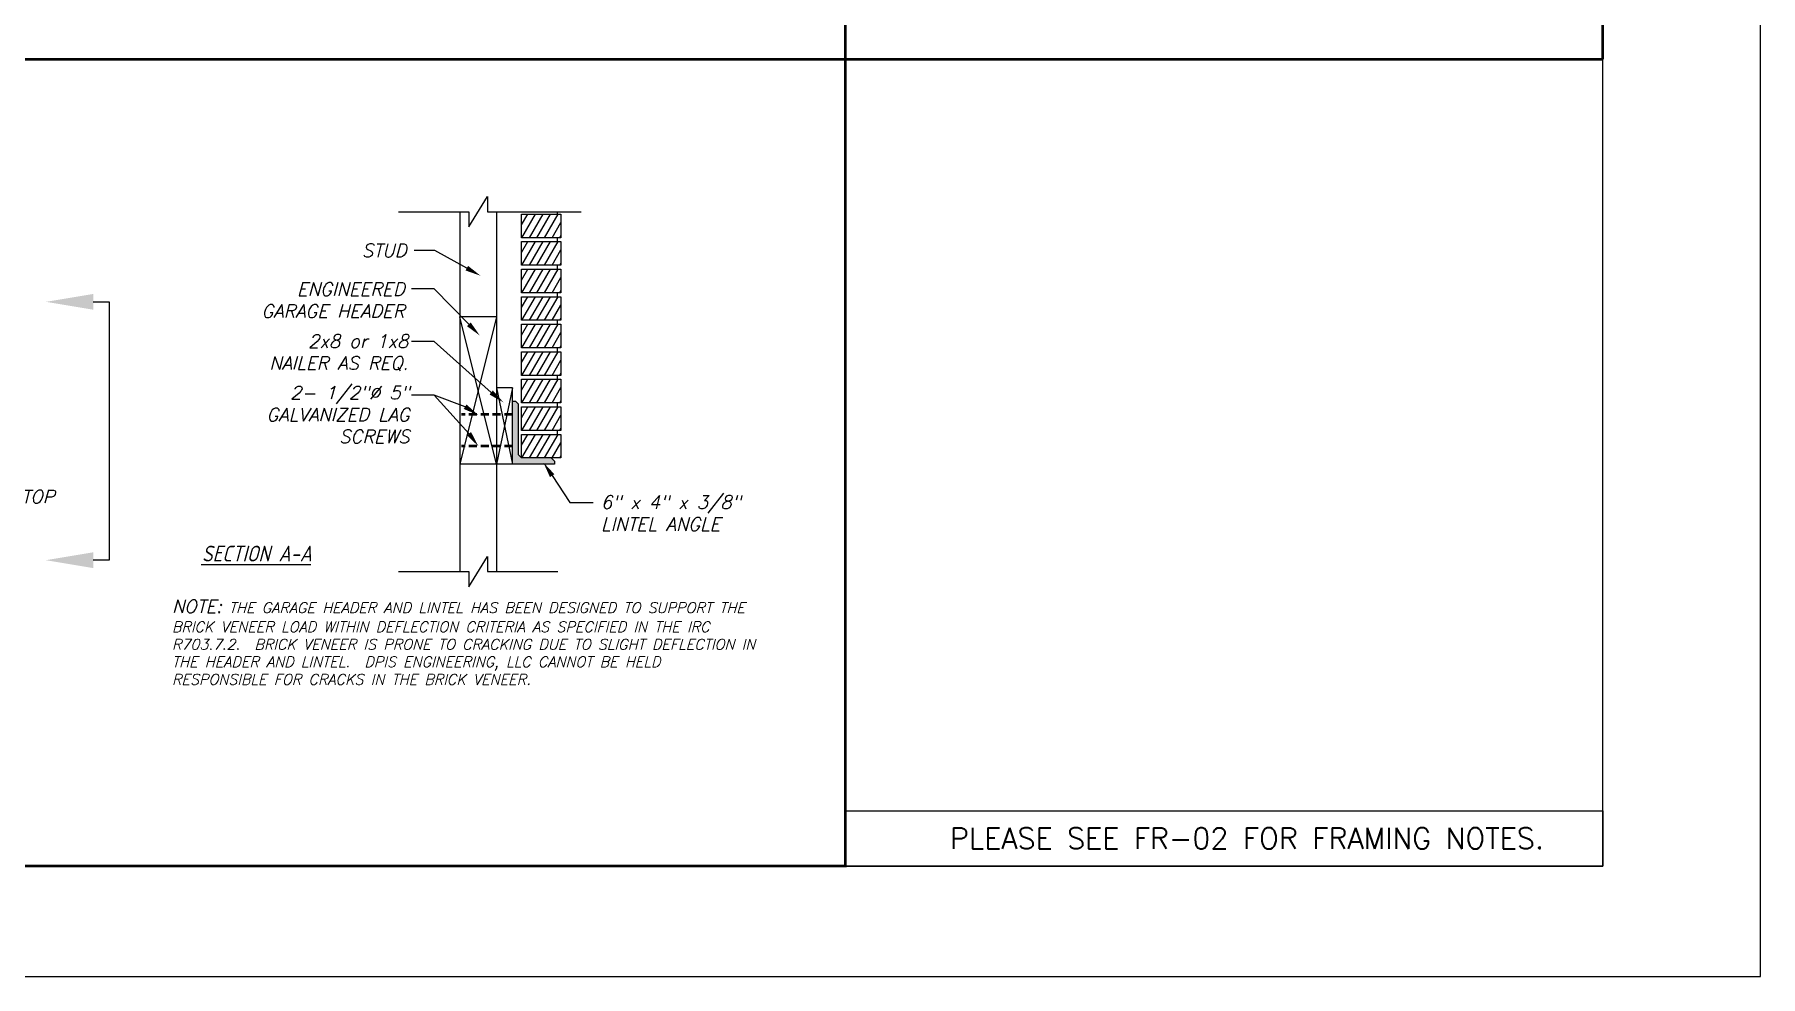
# Model space of a CAD drawing. Header units: inches. Extents: x 683 to 9753, y -6805 to 20230.
# Drawn here: x 1896 to 2553, y -4195 to -3837 of the extents above; entities that cross this region are included whole.
import ezdxf
from ezdxf.enums import TextEntityAlignment as Align

# ---------------------------------------------------------------- set-up
doc = ezdxf.new("R2010")
doc.units = ezdxf.units.IN
doc.header["$LTSCALE"] = 48
doc.header["$MEASUREMENT"] = 0
doc.linetypes.add('HIDDEN4', pattern=[0.09375, 0.0625, -0.03125])
doc.layers.get('Defpoints').update_dxf_attribs({"color": 251})
doc.layers.add('DPIS-BL', color=9, linetype='Continuous')
doc.layers.add('DPIS-TEXT', color=7, linetype='Continuous')
doc.styles.add('DPIS-ARCHTXT', font='ARCHITXT.shx')
doc.styles.add('SIMPLEX', font='simplex.shx', dxfattribs={"oblique": 15, "height": 4})

msp = doc.modelspace()

# ---------------------------------------------------------------- hatches: boundary and pattern name
h = msp.add_hatch()
h.set_pattern_fill('ANSI31', color=251, scale=20, angle=15, style=0)
h.set_pattern_definition([(60, (644.772, -3762.817), (-2.1650635, 1.25), [])])
h.paths.add_polyline_path([(2081.45129, -3914.24337), (2081.45129, -3905.26515), (2096.45129, -3905.26515), (2096.45129, -3914.24337)])
h = msp.add_hatch()
h.set_pattern_fill('ANSI31', color=251, scale=20, angle=15, style=0)
h.set_pattern_definition([(60, (644.772, -3773.2953), (-2.1650635, 1.25), [])])
h.paths.add_polyline_path([(2081.45129, -3924.72159), (2081.45129, -3915.74337), (2096.45129, -3915.74337), (2096.45129, -3924.72159)])
h = msp.add_hatch()
h.set_pattern_fill('ANSI31', color=251, scale=20, angle=15, style=0)
h.set_pattern_definition([(60, (644.772, -3783.7735), (-2.1650635, 1.25), [])])
h.paths.add_polyline_path([(2081.45129, -3935.19981), (2081.45129, -3926.22159), (2096.45129, -3926.22159), (2096.45129, -3935.19981)])
h = msp.add_hatch()
h.set_pattern_fill('ANSI31', color=251, scale=20, angle=15, style=0)
h.set_pattern_definition([(60, (644.772, -3794.2518), (-2.1650635, 1.25), [])])
h.paths.add_polyline_path([(2081.45129, -3945.67802), (2081.45129, -3936.69981), (2096.45129, -3936.69981), (2096.45129, -3945.67802)])
h = msp.add_hatch()
h.set_pattern_fill('ANSI31', color=251, scale=20, angle=15, style=0)
h.set_pattern_definition([(60, (644.772, -3804.73), (-2.1650635, 1.25), [])])
h.paths.add_polyline_path([(2081.45129, -3956.15624), (2081.45129, -3947.17802), (2096.45129, -3947.17802), (2096.45129, -3956.15624)])
h = msp.add_hatch()
h.set_pattern_fill('ANSI31', color=251, scale=20, angle=15, style=0)
h.set_pattern_definition([(60, (644.772, -3815.2082), (-2.1650635, 1.25), [])])
h.paths.add_polyline_path([(2081.45129, -3966.63446), (2081.45129, -3957.65624), (2096.45129, -3957.65624), (2096.45129, -3966.63446)])
h = msp.add_hatch()
h.set_pattern_fill('ANSI31', color=251, scale=20, angle=15, style=0)
h.set_pattern_definition([(60, (644.772, -3825.6864), (-2.1650635, 1.25), [])])
h.paths.add_polyline_path([(2081.45129, -3977.11267), (2081.45129, -3968.13446), (2096.45129, -3968.13446), (2096.45129, -3977.11267)])
msp.add_hatch(color=256).paths.add_polyline_path([(2080.28463, -3977.56911), (2079.11796, -3976.40244), (2077.95129, -3976.40244), (2077.95129, -4000.40244), (2093.95129, -4000.40244), (2093.95129, -3999.23578), (2092.78463, -3998.06911), (2081.45129, -3998.06911), (2080.28463, -3996.90244)])
h = msp.add_hatch()
h.set_pattern_fill('ANSI31', color=251, scale=20, angle=15, style=0)
h.set_pattern_definition([(60, (644.772, -3836.1646), (-2.1650635, 1.25), [])])
h.paths.add_polyline_path([(2081.45129, -3987.59089), (2081.45129, -3978.61267), (2096.45129, -3978.61267), (2096.45129, -3987.59089)])
h = msp.add_hatch()
h.set_pattern_fill('ANSI31', color=251, scale=20, angle=15, style=0)
h.set_pattern_definition([(60, (644.772, -3846.6428), (-2.1650635, 1.25), [])])
h.paths.add_polyline_path([(2081.45129, -3998.06911), (2081.45129, -3989.09089), (2096.45129, -3989.09089), (2096.45129, -3998.06911)])

# ---------------------------------------------------------------- linework, layer by layer
at = {"color": 251}
for p, q in [((2057.95129, -3904.35575), (2057.95129, -3944.40244)), ((2071.95129, -3904.35575), (2071.95129, -3944.40244)), ((2057.95129, -4000.40244), (2057.95129, -4041.33203)), ((2071.95129, -4000.40244), (2071.95129, -4041.33203))]:
    msp.add_line(p, q, dxfattribs=at)
for p, q in [((2095.14875, -3905.26515), (2095.14875, -3904.35575)), ((2095.14875, -3915.74337), (2095.14875, -3914.24337)), ((2095.14875, -3926.22159), (2095.14875, -3924.72159)), ((2095.14875, -3936.69981), (2095.14875, -3935.19981)), ((2071.95129, -3944.40244), (2057.95129, -4000.40244)), ((2071.95129, -4000.40244), (2057.95129, -3944.40244)), ((2071.95129, -3944.40244), (2057.95129, -3944.40244)), ((2057.95129, -3944.40244), (2057.95129, -4000.40244)), ((2071.95129, -3944.40244), (2071.95129, -4000.40244)), ((2095.14875, -3947.17802), (2095.14875, -3945.67802)), ((2095.14875, -3957.65624), (2095.14875, -3956.15624)), ((2077.95129, -3971.40244), (2071.95129, -3971.40244)), ((2077.95129, -3971.40244), (2071.95129, -4000.40244)), ((2071.95129, -3971.40244), (2077.95129, -4000.40244)), ((2077.95129, -4000.40244), (2077.95129, -3971.40244)), ((2095.14875, -3968.13446), (2095.14875, -3966.63446)), ((2077.95129, -4000.40244), (2077.95129, -3976.40244)), ((2077.95129, -3976.40244), (2079.11796, -3976.40244)), ((2080.28463, -3977.56911), (2079.11796, -3976.40244)), ((2080.28463, -3996.90244), (2080.28463, -3977.56911)), ((2095.14875, -3978.61267), (2095.14875, -3977.11267)), ((2095.14875, -3989.09089), (2095.14875, -3987.59089)), ((2081.45129, -3998.06911), (2080.28463, -3996.90244)), ((2092.78463, -3998.06911), (2081.45129, -3998.06911)), ((2092.78463, -3998.06911), (2093.95129, -3999.23578)), ((2071.95129, -4000.40244), (2057.95129, -4000.40244)), ((2077.95129, -4000.40244), (2071.95129, -4000.40244)), ((2093.95129, -4000.40244), (2077.95129, -4000.40244)), ((2093.95129, -3999.23578), (2093.95129, -4000.40244))]:
    msp.add_line(p, q)
at = {"linetype": 'HIDDEN4'}
for p, q in [((2077.95129, -3981.28535), (2058.62224, -3981.28535)), ((2077.95129, -3981.78535), (2058.62224, -3981.78535)), ((2077.95129, -3993.32884), (2058.62224, -3993.32884)), ((2077.95129, -3993.82884), (2058.62224, -3993.82884))]:
    msp.add_line(p, q, dxfattribs=at)
for points in [[(2034.61796, -3904.35575), (2061.45129, -3904.35575), (2061.45129, -3910.10532), (2068.45129, -3898.60618), (2068.45129, -3904.35575), (2104.07168, -3904.35575)], [(2034.61796, -4041.33203), (2061.45129, -4041.33203), (2061.45129, -4047.0816), (2068.45129, -4035.58246), (2068.45129, -4041.33203), (2095.28463, -4041.33203)]]:
    msp.add_lwpolyline(points)
for points in [[(2081.45129, -3914.24337), (2081.45129, -3905.26515), (2096.45129, -3905.26515), (2096.45129, -3914.24337)], [(2081.45129, -3924.72159), (2081.45129, -3915.74337), (2096.45129, -3915.74337), (2096.45129, -3924.72159)], [(2081.45129, -3935.19981), (2081.45129, -3926.22159), (2096.45129, -3926.22159), (2096.45129, -3935.19981)], [(2081.45129, -3945.67802), (2081.45129, -3936.69981), (2096.45129, -3936.69981), (2096.45129, -3945.67802)], [(2081.45129, -3956.15624), (2081.45129, -3947.17802), (2096.45129, -3947.17802), (2096.45129, -3956.15624)], [(2081.45129, -3966.63446), (2081.45129, -3957.65624), (2096.45129, -3957.65624), (2096.45129, -3966.63446)], [(2081.45129, -3977.11267), (2081.45129, -3968.13446), (2096.45129, -3968.13446), (2096.45129, -3977.11267)], [(2081.45129, -3987.59089), (2081.45129, -3978.61267), (2096.45129, -3978.61267), (2096.45129, -3987.59089)], [(2081.45129, -3998.06911), (2081.45129, -3989.09089), (2096.45129, -3989.09089), (2096.45129, -3998.06911)]]:
    msp.add_lwpolyline(points, close=True)
at = {"layer": 'Defpoints', "color": 251}
for points in [[(992.72188, -3121.41948), (992.72188, -4195.41948), (2552.72188, -4195.41948), (2552.72188, -3121.41948)], [(992.72188, -3121.41948), (992.72188, -4195.41948), (2552.72188, -4195.41948), (2552.72188, -3121.41948)], [(1028.72188, -3157.41948), (1028.72188, -4153.41948), (2492.72188, -4153.41948), (2492.72188, -3157.41948)], [(1028.72188, -3157.41948), (1028.72188, -4153.41948), (2492.72188, -4153.41948), (2492.72188, -3157.41948)], [(1028.72188, -3157.41948), (1028.72188, -4153.41948), (2492.72188, -4153.41948), (2492.72188, -3157.41948)]]:
    msp.add_lwpolyline(points, close=True, dxfattribs=at)
at = {"layer": 'DPIS-BL', "const_width": 1}
for points in [[(2492.72188, -3393.0016), (2492.72188, -3846.35164)], [(2204.65381, -3791.73443), (2204.65381, -3846.35164)], [(1896.88123, -3846.35164), (1617.82557, -3846.35164)], [(2492.72188, -3846.35164), (1896.88123, -3846.35164)]]:
    msp.add_lwpolyline(points, dxfattribs=at)
msp.add_lwpolyline([(1617.82557, -3846.35164), (2204.65381, -3846.35164), (2204.65381, -4153.41948), (1617.82557, -4153.41948)], close=True, dxfattribs=at)
at = {"layer": 'DPIS-TEXT', "color": 2}
for points in [[(2060.62943, -3925.84233), (2048.44575, -3919.10074), (2040.60184, -3919.10074)], [(2061.39391, -3947.20153), (2048.19955, -3933.70235), (2039.54851, -3933.70235)], [(2069.90863, -3973.16784), (2048.19955, -3953.7997), (2039.54851, -3953.7997)], [(2059.97944, -3978.5773), (2048.19955, -3974.23928), (2039.54851, -3974.23928)], [(2061.45304, -3988.82039), (2048.19955, -3974.23928), (2039.54851, -3974.23928)]]:
    msp.add_lwpolyline(points, dxfattribs=at)
at = {"layer": 'DPIS-TEXT'}
msp.add_lwpolyline([(1918.54048, -3938.65865), (1924.54048, -3938.65865), (1924.54048, -4036.98721), (1918.54048, -4036.98721)], dxfattribs=at)
at = {"layer": 'DPIS-TEXT', "color": 2, "extrusion": (0, 0, -1)}
msp.add_lwpolyline([(-2093.09033, -4004.80735), (-2099.86653, -4015.01659), (-2108.73599, -4015.01659)], dxfattribs=at)
at = {"layer": 'DPIS-TEXT'}
msp.add_lwpolyline([(2204.65381, -4132.32727), (2492.72188, -4132.32727), (2492.72188, -4153.41948), (2204.65381, -4153.41948)], close=True, dxfattribs=at)
at = {"layer": 'DPIS-TEXT', "color": 2}
for points in [[(2061.11358, -3924.96734), (2065.87932, -3928.74725), (2060.14527, -3926.71731)], [(2062.10904, -3946.50255), (2065.58783, -3951.49234), (2060.67877, -3947.90052)], [(2060.51411, -3977.73224), (2065.04978, -3981.78535), (2059.44476, -3979.42236)], [(2070.53692, -3972.38986), (2074.57652, -3976.93756), (2069.28035, -3973.94582)], [(2062.25345, -3988.22094), (2065.04978, -3993.62284), (2060.65263, -3989.41985)]]:
    msp.add_solid(points, dxfattribs=at)
at = {"layer": 'DPIS-TEXT', "extrusion": (0, 0, -1)}
for points in [[(-1918.54048, -3941.65865), (-1900.54048, -3938.65865), (-1918.54048, -3935.65865)], [(-1918.54048, -4039.98721), (-1900.54048, -4036.98721), (-1918.54048, -4033.98721)]]:
    msp.add_solid(points, dxfattribs=at)
at = {"layer": 'DPIS-TEXT', "color": 2, "extrusion": (0, 0, -1)}
msp.add_solid([(-2093.92351, -4004.25434), (-2089.77229, -3999.80829), (-2092.25715, -4005.36036)], dxfattribs=at)

# ---------------------------------------------------------------- texts
at = {"layer": 'DPIS-TEXT', "style": 'DPIS-ARCHTXT', "oblique": 15}
msp.add_text('%%USECTION A-A', height=6, dxfattribs=at).set_placement((1980.78259, -4034.45847), align=Align.MIDDLE)
at = {"layer": 'DPIS-TEXT', "style": 'SIMPLEX'}
msp.add_text('PLEASE SEE FR-02 FOR FRAMING NOTES.', height=8, dxfattribs=at).set_placement((2357.34778, -4142.87337), align=Align.MIDDLE_CENTER)
for s, insert, char_height, width, attachment_point in [('STUD', (2029.20666, -3919.10074), 5, 47.4025306, 5), ('ENGINEERED GARAGE HEADER', (2036.96807, -3931.33961), 5, 73, 3), ('2x8 or 1x8 NAILER AS REQ.', (2038.39439, -3958.03138), 5, 62.2674866, 6), ('2- 1/2"%%c 5" GALVANIZED LAG SCREWS', (2038.86018, -3970.76293), 5, 83.75, 3), ('DOUBLE TOP\\PPLATE', (1861.57692, -4010.32854), 5, 79, 1), ('6" x 4" x 3/8" LINTEL ANGLE', (2111.63919, -4012.42105), 5, 79, 1), ('{\\H1.2416x;NOTE:} THE GARAGE HEADER AND LINTEL HAS BEEN DESIGNED TO SUPPORT THE BRICK VENEER LOAD WITHIN DEFLECTION CRITERIA AS SPECIFIED IN THE IRC R703.7.2.  BRICK VENEER IS PRONE TO CRACKING DUE TO SLIGHT DEFLECTION IN THE HEADER AND LINTEL.  DPIS ENGINEERING, LLC CANNOT BE HELD RESPONSIBLE FOR CRACKS IN THE BRICK VENEER.{\\H0.75x; }', (1948.47375, -4052.07322), 4, 241.2464269, 1)]:
    msp.add_mtext(s, dxfattribs=dict(at, insert=insert, char_height=char_height, width=width, attachment_point=attachment_point))

doc.saveas('drawing.dxf')
